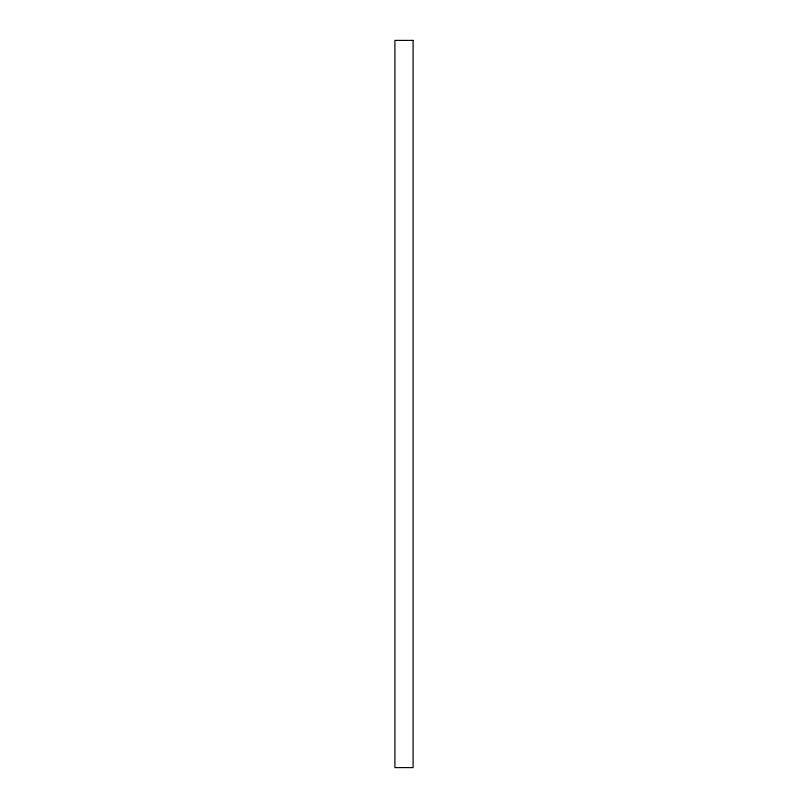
<?xml version="1.0" encoding="UTF-8"?>
<svg xmlns="http://www.w3.org/2000/svg" width="808" height="808" viewBox="0 0 808 808"><rect width="100%" height="100%" fill="white"/><g stroke="black" fill="none" stroke-linecap="round" stroke-linejoin="round"><path stroke-width="1.21" d="M413.09 40.4L394.91 40.4L394.91 767.6L413.09 767.6L413.09 40.4"/></g></svg>
